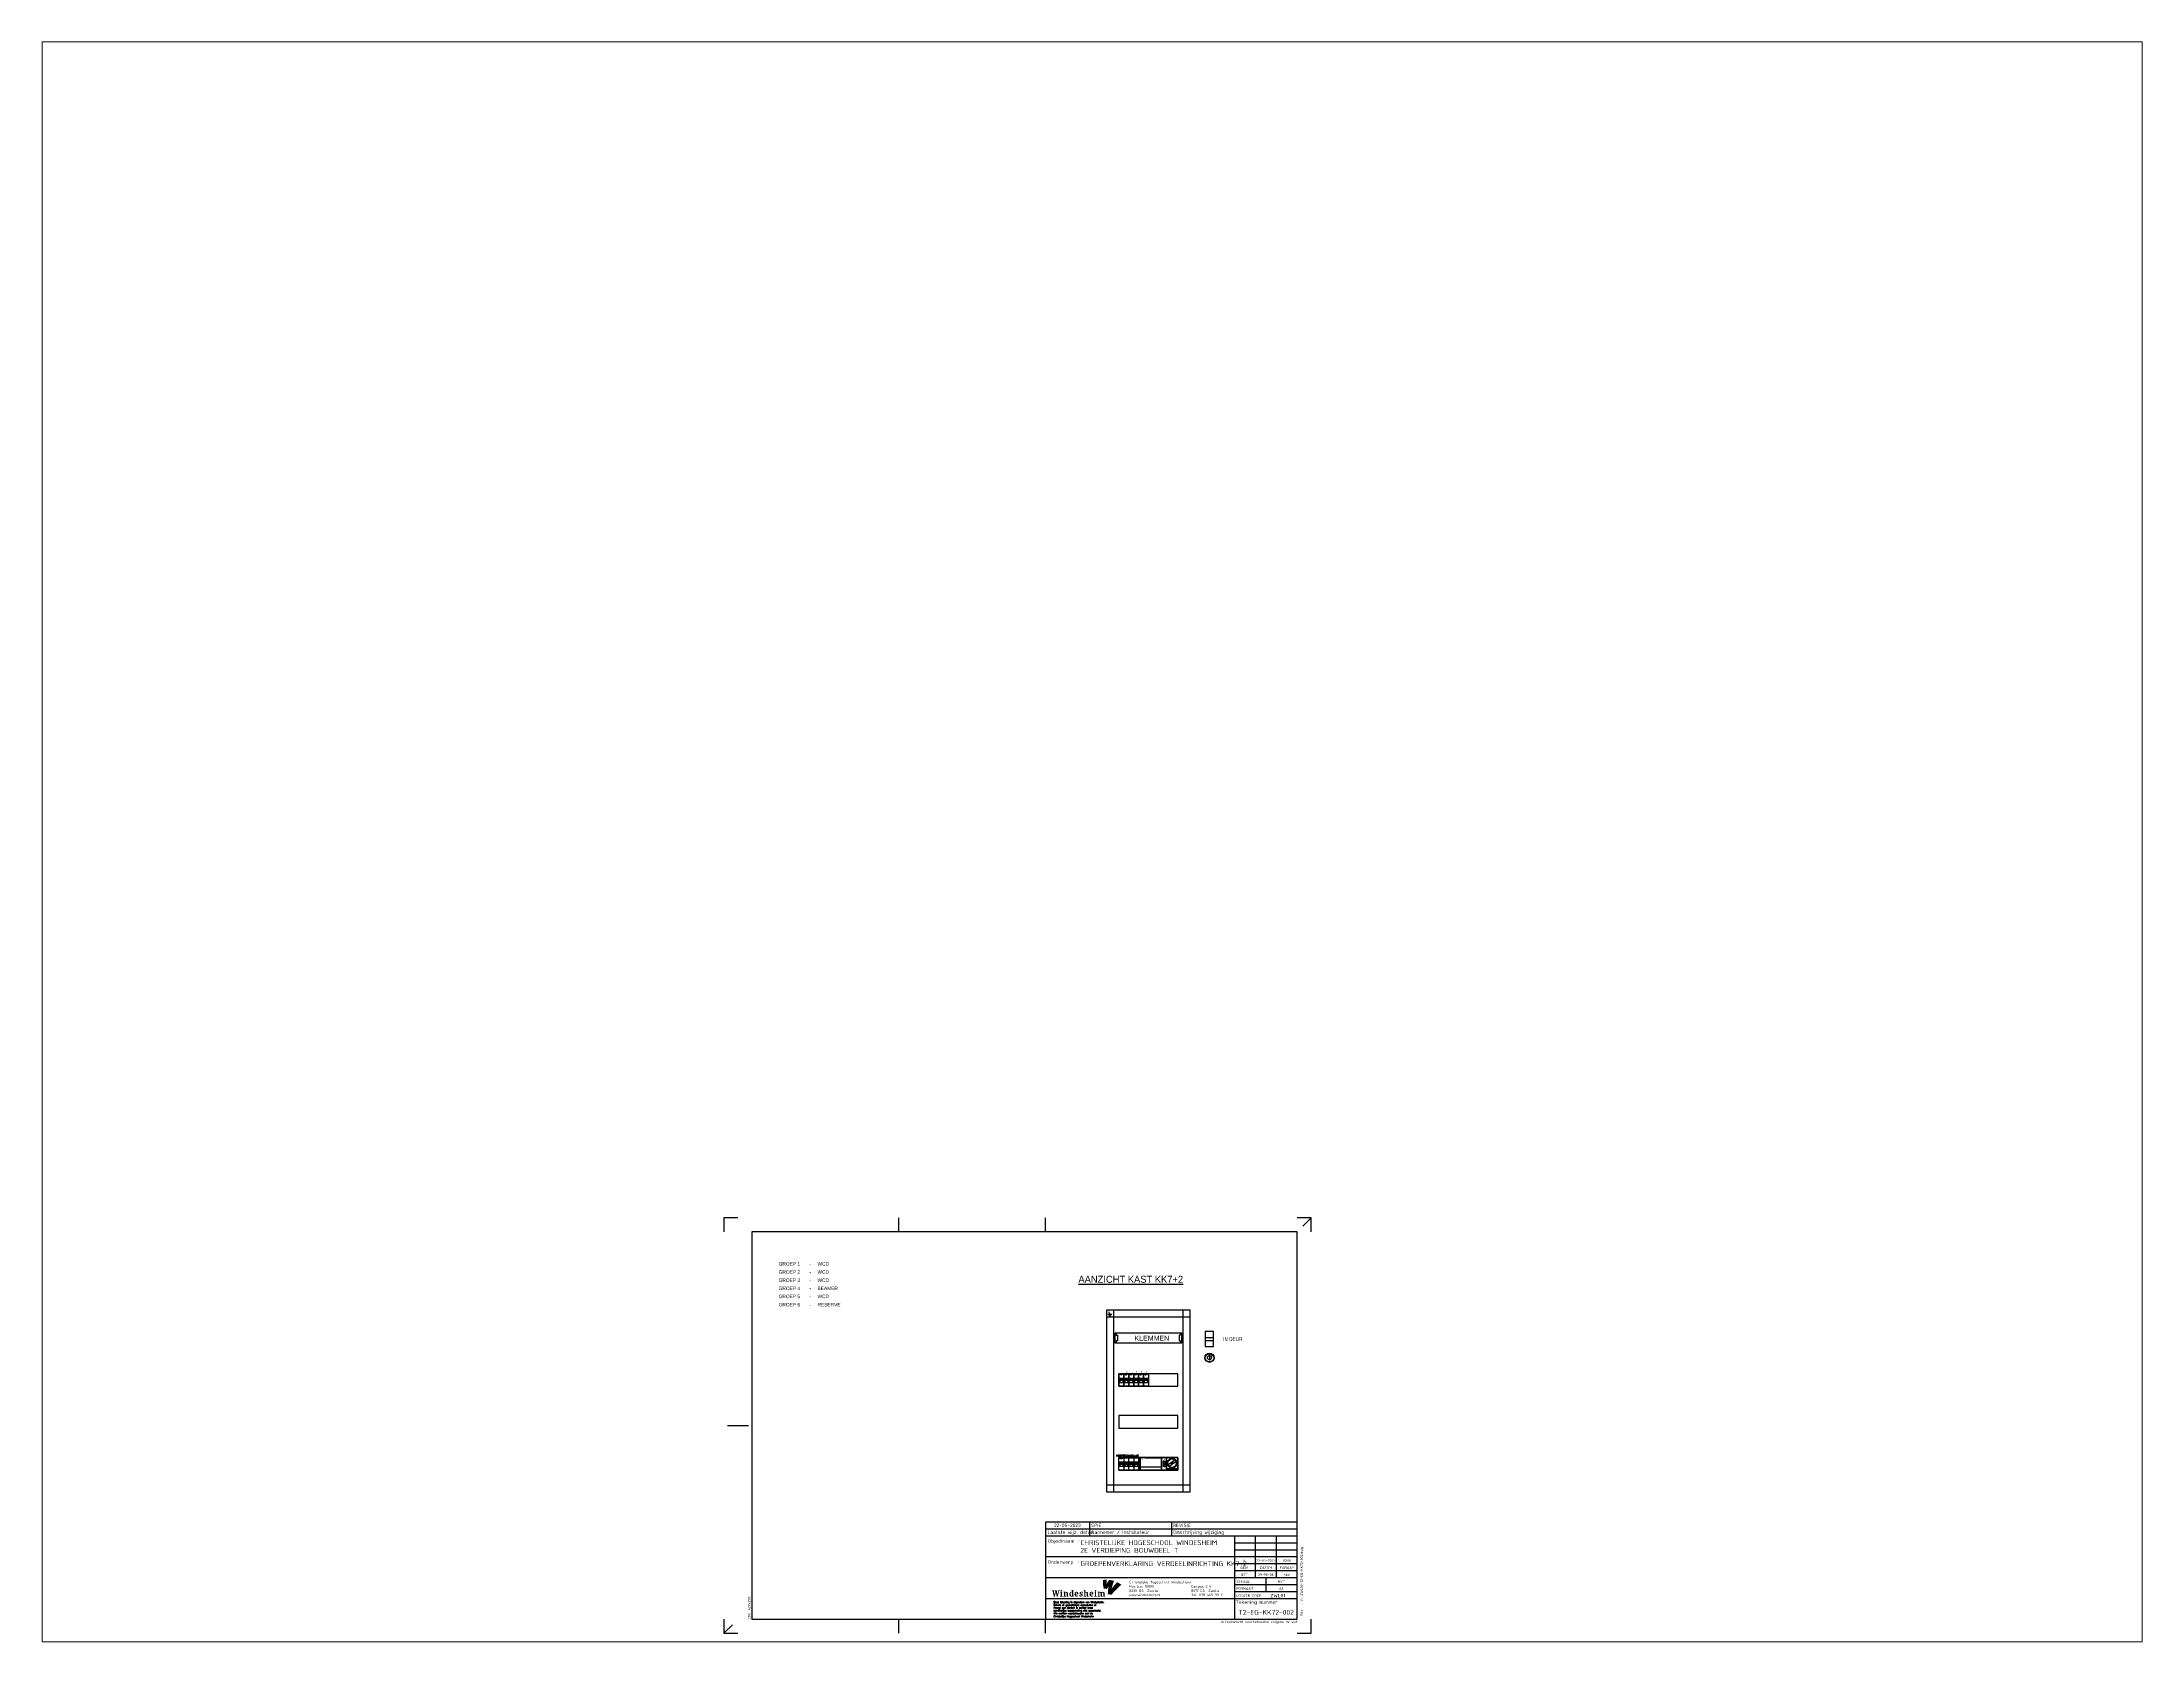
# Paper-space layout 'Layout1' of a CAD drawing. Header units: millimetres. Extents: x 27 to 240, y 20 to 183.
# The model-space entities are those that its viewports show. They can reach past a viewport. Long polylines and large blocks are cut down to what shows.
import ezdxf
from ezdxf.enums import TextEntityAlignment as Align

# ---------------------------------------------------------------- set-up
doc = ezdxf.new("R2010")
doc.units = ezdxf.units.MM
doc.layers.get('0').update_dxf_attribs({"linetype": 'CONTINUOUS'})
for name, color, linetype in [('00att018', 1, 'CONTINUOUS'), ('00att025', 2, 'CONTINUOUS'), ('00att035', 3, 'CONTINUOUS'), ('00att050', 4, 'CONTINUOUS'), ('00kad018', 1, 'CONTINUOUS'), ('00kad025', 2, 'CONTINUOUS'), ('00kad070', 5, 'CONTINUOUS'), ('BL$2----_KADER', 7, 'CONTINUOUS'), ('BL$4----_LOGO', 7, 'CONTINUOUS'), ('BL$4----_STEMPEL', 7, 'CONTINUOUS'), ('EL6-----', 7, 'CONTINUOUS'), ('KAST AANZICHT', 1, 'CONTINUOUS'), ('Kast-aanzicht', 1, 'CONTINUOUS'), ('LAAG_1', 160, 'CONTINUOUS')]:
    doc.layers.add(name, color=color, linetype=linetype)
doc.styles.add('BERT', font='arial.ttf')
doc.styles.add('BURO-035', font='BUROFONT.shx', dxfattribs={"height": 3.5})
doc.styles.add('BURO-050', font='BUROFONT.shx', dxfattribs={"height": 5})
doc.styles.add('EDU', font='ROMANS.SHX', dxfattribs={"height": 2.5})
doc.styles.add('GREEN', font='txt')
doc.styles.add('ISO', font='isocp.shx')
doc.styles.add('NOOTER', font='arial.ttf')
doc.styles.add('ROMANS', font='romans', dxfattribs={"height": 2})
doc.styles.get("Standard").update_dxf_attribs({"font": 'ISOCP'})

# ---------------------------------------------------------------- blocks, each defined once
blk = doc.blocks.new('a3-windesheim-hor')
at = {"layer": '00kad018', "color": 1}
for p, q in [((0, 297), (0, 287)), ((10, 297), (0, 297)), ((125, 287), (125, 297)), ((230, 287), (230, 297)), ((420, 297), (410, 297)), ((420, 297), (414, 291)), ((420, 287), (420, 297)), ((2.5, 148.5), (17.5, 148.5)), ((0, 10), (0, 0)), ((0, 0), (6, 6)), ((0, 0), (10, 0)), ((125, 0), (125, 10)), ((230, 0), (230, 10)), ((410, 0), (420, 0)), ((420, 0), (420, 10))]:
    blk.add_line(p, q, dxfattribs=at)
at = {"layer": '00kad070', "color": 5}
for p, q in [((20, 287), (20, 10)), ((410, 287), (20, 287)), ((410, 10), (410, 287)), ((20, 10), (410, 10))]:
    blk.add_line(p, q, dxfattribs=at)
at = {"layer": '00att018', "color": 1, "style": 'ISO'}
blk.add_text('afm. 420x297', height=1.8, rotation=90, dxfattribs=at).set_placement((19, 10))
blk.add_text('Auteursrecht voorbehouden volgens de wet', height=1.8, dxfattribs=at).set_placement((410.1, 7.2), align=Align.RIGHT)
blk = doc.blocks.new('AI9-BLK4')
at = {"layer": 'LAAG_1'}
h = blk.add_hatch(color=40, dxfattribs=at)
edge = h.paths.add_edge_path()
edge.add_spline(control_points=[(7.1, 7.2), (4.8, 4.7), (2.6, 2.6), (-0.7, -2.1), (0, 0.5), (1.3, 5.9), (2.6, 9), (0.7, 9.7), (-2.2, 10.3), (-4.1, 10.4), (-5.5, 8.8), (-7.5, 5.5), (-8.1, 4.4), (-8, 6.9), (-7.7, 9.3), (-7.6, 10.6), (-9.6, 10.7), (-11, 10.6), (-13.2, 10.3), (-13.3, 6), (-13.1, 2), (-12, -2), (-10.8, -2.1), (-7.6, -2.4), (-7.6, -2.4), (-7.1, -1.7), (-6.1, 0), (-5, 1.4), (-5.4, -0.9), (-5.9, -4.1), (-6.1, -7.2), (-6.1, -8.1), (-6.2, -9.1), (-6.2, -10.1), (-4.7, -10.2), (-1, -10.6), (-0.7, -10.6), (-0.7, -10.6), (-0.7, -10.6), (-0.7, -10.6), (-0.7, -10.6), (-0.7, -10.6), (-0.7, -10.6), (0.7, -8.8), (2.3, -7), (3.6, -5.5), (4.7, -4.4), (5.7, -3.3), (6.7, -2.4), (9.3, 0.1), (11.5, 2.1), (13.2, 3.5), (11, 5.1), (9.5, 6.1), (7.1, 7.2)], knot_values=[0, 0, 0, 0, 1, 1, 1, 2, 2, 2, 3, 3, 3, 4, 4, 4, 5, 5, 5, 6, 6, 6, 7, 7, 7, 8, 8, 8, 9, 9, 9, 10, 10, 10, 11, 11, 11, 12, 12, 12, 13, 13, 13, 14, 14, 14, 15, 15, 15, 16, 16, 16, 17, 17, 17, 18, 18, 18, 18], degree=3, periodic=0)
h = blk.add_hatch(color=154, dxfattribs=at)
edge = h.paths.add_edge_path()
edge.add_spline(control_points=[(-0.7, -10.6), (-0.7, -10.6), (-0.7, -10.6), (-0.7, -10.6), (-0.7, -10.6), (-0.7, -10.6), (-0.7, -10.6)], knot_values=[0, 0, 0, 0, 1, 1, 1, 2, 2, 2, 2], degree=3, periodic=0)
h = blk.add_hatch(color=154, dxfattribs=at)
edge = h.paths.add_edge_path()
edge.add_spline(control_points=[(-0.7, -10.6), (-0.7, -10.6), (-0.7, -10.6), (-0.7, -10.6), (-0.7, -10.6), (-0.7, -10.6), (-0.7, -10.6)], knot_values=[0, 0, 0, 0, 1, 1, 1, 2, 2, 2, 2], degree=3, periodic=0)
blk = doc.blocks.new('AI9-BLK3')
at = {"layer": 'LAAG_1'}
h = blk.add_hatch(color=154, dxfattribs=at)
edge = h.paths.add_edge_path()
edge.add_spline(control_points=[(-27.8, 3.2), (-27.8, 3.2), (-29.8, -4.7), (-29.8, -4.7), (-29.8, -4.7), (-31.2, -4.7), (-31.2, -4.7), (-31.2, -4.7), (-32.5, 1.8), (-32.5, 1.8), (-32.5, 1.8), (-33.9, -4.7), (-33.9, -4.7), (-33.9, -4.7), (-35.4, -4.7), (-35.4, -4.7), (-35.4, -4.7), (-37.2, 3.2), (-37.2, 3.2), (-37.2, 3.2), (-38, 3.2), (-38, 3.2), (-38, 3.2), (-38, 4.2), (-38, 4.2), (-38, 4.2), (-34.8, 4.2), (-34.8, 4.2), (-34.8, 4.2), (-34.8, 3.2), (-34.8, 3.2), (-34.8, 3.2), (-35.4, 3.2), (-35.4, 3.2), (-35.4, 3.2), (-34.4, -2.1), (-34.4, -2.1), (-34.4, -2.1), (-33.2, 3.3), (-33.2, 3.3), (-33.2, 3.3), (-33.7, 3.3), (-33.7, 3.3), (-33.7, 3.3), (-33.7, 4.2), (-33.7, 4.2), (-33.7, 4.2), (-31.3, 4.2), (-31.3, 4.2), (-31.3, 4.2), (-30.2, -2.1), (-30.2, -2.1), (-30.2, -2.1), (-29, 3.2), (-29, 3.2), (-29, 3.2), (-29.8, 3.2), (-29.8, 3.2), (-29.8, 3.2), (-29.8, 4.2), (-29.8, 4.2), (-29.8, 4.2), (-27.2, 4.2), (-27.2, 4.2), (-27.2, 4.2), (-27.2, 3.2), (-27.2, 3.2), (-27.2, 3.2), (-27.8, 3.2), (-27.8, 3.2)], knot_values=[0, 0, 0, 0, 1, 1, 1, 2, 2, 2, 3, 3, 3, 4, 4, 4, 5, 5, 5, 6, 6, 6, 7, 7, 7, 8, 8, 8, 9, 9, 9, 10, 10, 10, 11, 11, 11, 12, 12, 12, 13, 13, 13, 14, 14, 14, 15, 15, 15, 16, 16, 16, 17, 17, 17, 18, 18, 18, 19, 19, 19, 20, 20, 20, 21, 21, 21, 22, 22, 22, 23, 23, 23, 23], degree=3, periodic=0)
h = blk.add_hatch(color=154, dxfattribs=at)
edge = h.paths.add_edge_path()
edge.add_spline(control_points=[(-26.4, -4.7), (-26.4, -4.7), (-26.4, -3.9), (-26.4, -3.9), (-26.4, -3.9), (-25.5, -3.9), (-25.5, -3.9), (-25.5, -3.9), (-25.5, 1.2), (-25.5, 1.2), (-25.5, 1.2), (-26.4, 1.2), (-26.4, 1.2), (-26.4, 1.2), (-26.4, 2), (-26.4, 2), (-26.4, 2), (-23.8, 2), (-23.8, 2), (-23.8, 2), (-23.8, -3.9), (-23.8, -3.9), (-23.8, -3.9), (-22.9, -3.9), (-22.9, -3.9), (-22.9, -3.9), (-22.9, -4.7), (-22.9, -4.7), (-22.9, -4.7), (-26.4, -4.7), (-26.4, -4.7)], knot_values=[0, 0, 0, 0, 1, 1, 1, 2, 2, 2, 3, 3, 3, 4, 4, 4, 5, 5, 5, 6, 6, 6, 7, 7, 7, 8, 8, 8, 9, 9, 9, 10, 10, 10, 10], degree=3, periodic=0)
edge = h.paths.add_edge_path()
edge.add_spline(control_points=[(-24.7, 2.7), (-25.2, 2.7), (-25.7, 3.2), (-25.7, 3.7), (-25.7, 4.3), (-25.2, 4.8), (-24.7, 4.8), (-24.1, 4.8), (-23.6, 4.3), (-23.6, 3.7), (-23.6, 3.2), (-24.1, 2.7), (-24.7, 2.7)], knot_values=[0, 0, 0, 0, 1, 1, 1, 2, 2, 2, 3, 3, 3, 4, 4, 4, 4], degree=3, periodic=0)
h = blk.add_hatch(color=154, dxfattribs=at)
edge = h.paths.add_edge_path()
edge.add_spline(control_points=[(-17, -4.7), (-17, -4.7), (-17, -0.9), (-17, -0.9), (-17, -0.3), (-17.2, 0.2), (-17.5, 0.5), (-17.9, 0.9), (-18.3, 1.1), (-18.9, 1.1), (-19, 1.1), (-19, 1.1), (-19.1, 1.1), (-19.1, 1.1), (-19.1, -3.9), (-19.1, -3.9), (-19.1, -3.9), (-18.2, -3.9), (-18.2, -3.9), (-18.2, -3.9), (-18.2, -4.7), (-18.2, -4.7), (-18.2, -4.7), (-21.7, -4.7), (-21.7, -4.7), (-21.7, -4.7), (-21.7, -3.9), (-21.7, -3.9), (-21.7, -3.9), (-20.8, -3.9), (-20.8, -3.9), (-20.8, -3.9), (-20.8, 1.2), (-20.8, 1.2), (-20.8, 1.2), (-21.7, 1.2), (-21.7, 1.2), (-21.7, 1.2), (-21.7, 2), (-21.7, 2), (-21.7, 2), (-19.4, 2), (-19.4, 2), (-19.1, 2), (-18.9, 2), (-18.6, 2), (-17, 2), (-16.3, 1.9), (-15.9, 1.4), (-15.5, 1), (-15.3, 0.6), (-15.3, -0.2), (-15.3, -0.2), (-15.3, -3.9), (-15.3, -3.9), (-15.3, -3.9), (-14.5, -3.9), (-14.5, -3.9), (-14.5, -3.9), (-14.5, -4.7), (-14.5, -4.7), (-14.5, -4.7), (-17, -4.7), (-17, -4.7)], knot_values=[0, 0, 0, 0, 1, 1, 1, 2, 2, 2, 3, 3, 3, 4, 4, 4, 5, 5, 5, 6, 6, 6, 7, 7, 7, 8, 8, 8, 9, 9, 9, 10, 10, 10, 11, 11, 11, 12, 12, 12, 13, 13, 13, 14, 14, 14, 15, 15, 15, 16, 16, 16, 17, 17, 17, 18, 18, 18, 19, 19, 19, 20, 20, 20, 21, 21, 21, 21], degree=3, periodic=0)
h = blk.add_hatch(color=154, dxfattribs=at)
edge = h.paths.add_edge_path(flags=16)
edge.add_spline(control_points=[(-6.8, -4.7), (-6.8, -4.7), (-6.8, -3.9), (-6.8, -3.9), (-6.8, -3.9), (-7.6, -3.9), (-7.6, -3.9), (-7.6, -3.9), (-7.6, 4.5), (-7.6, 4.5), (-7.6, 4.5), (-10.2, 4.5), (-10.2, 4.5), (-10.2, 4.5), (-10.2, 3.6), (-10.2, 3.6), (-10.2, 3.6), (-9.3, 3.6), (-9.3, 3.6), (-9.3, 3.6), (-9.3, 2), (-9.3, 2), (-9.6, 2), (-9.8, 2), (-10.2, 2), (-11.9, 2), (-13.2, 0.7), (-13.2, -1.5), (-13.2, -3.8), (-12.3, -4.8), (-10.3, -4.8), (-9.9, -4.8), (-9.3, -4.7), (-9.1, -4.7), (-9.1, -4.7), (-6.8, -4.7), (-6.8, -4.7)], knot_values=[0, 0, 0, 0, 1, 1, 1, 2, 2, 2, 3, 3, 3, 4, 4, 4, 5, 5, 5, 6, 6, 6, 7, 7, 7, 8, 8, 8, 9, 9, 9, 10, 10, 10, 11, 11, 11, 12, 12, 12, 12], degree=3, periodic=0)
edge = h.paths.add_edge_path()
edge.add_spline(control_points=[(-9.3, -3.7), (-9.5, -3.8), (-9.6, -3.8), (-9.8, -3.8), (-10.8, -3.8), (-11.5, -3.1), (-11.5, -1.2), (-11.5, 0.4), (-10.9, 1.1), (-10, 1.1), (-9.7, 1.1), (-9.5, 1), (-9.3, 1), (-9.3, 1), (-9.3, -3.7), (-9.3, -3.7)], knot_values=[0, 0, 0, 0, 1, 1, 1, 2, 2, 2, 3, 3, 3, 4, 4, 4, 5, 5, 5, 5], degree=3, periodic=0)
h = blk.add_hatch(color=154, dxfattribs=at)
edge = h.paths.add_edge_path(flags=16)
edge.add_spline(control_points=[(-0.4, -1.4), (-0.4, 1), (-1.2, 2.1), (-3, 2.1), (-4.8, 2.1), (-5.9, 0.7), (-5.9, -1.4), (-5.9, -3.6), (-4.8, -4.8), (-2.7, -4.8), (-1.9, -4.8), (-1.2, -4.6), (-0.7, -4.4), (-0.7, -4.4), (-0.7, -3.5), (-0.7, -3.5), (-1.2, -3.6), (-1.6, -3.6), (-2, -3.6), (-3.4, -3.6), (-4.2, -2.5), (-4.2, -1.4), (-4.2, -1.4), (-0.4, -1.4), (-0.4, -1.4)], knot_values=[0, 0, 0, 0, 1, 1, 1, 2, 2, 2, 3, 3, 3, 4, 4, 4, 5, 5, 5, 6, 6, 6, 7, 7, 7, 8, 8, 8, 8], degree=3, periodic=0)
edge = h.paths.add_edge_path()
edge.add_spline(control_points=[(-2.2, -0.5), (-2.2, -0.5), (-4.2, -0.5), (-4.2, -0.5), (-4.2, 0.5), (-3.8, 1.1), (-3.2, 1.1), (-2.6, 1.1), (-2.2, 0.6), (-2.2, -0.5)], knot_values=[0, 0, 0, 0, 1, 1, 1, 2, 2, 2, 3, 3, 3, 3], degree=3, periodic=0)
h = blk.add_hatch(color=154, dxfattribs=at)
edge = h.paths.add_edge_path()
edge.add_spline(control_points=[(3.2, -4.8), (2.4, -4.8), (1.5, -4.6), (1.3, -4.5), (1.3, -4.5), (1.3, -2.7), (1.3, -2.7), (1.3, -2.7), (2.3, -2.7), (2.3, -2.7), (2.3, -2.7), (2.3, -3.6), (2.3, -3.6), (2.6, -3.7), (2.9, -3.8), (3.3, -3.8), (4.1, -3.8), (4.5, -3.5), (4.5, -3), (4.5, -2.5), (4.1, -2.3), (3.5, -2.1), (3.5, -2.1), (2.7, -1.8), (2.7, -1.8), (1.8, -1.5), (1.3, -1), (1.3, 0.1), (1.3, 1.2), (2.3, 2.1), (3.9, 2.1), (4.6, 2.1), (5.3, 2), (5.7, 1.9), (5.7, 1.9), (5.7, 0), (5.7, 0), (5.7, 0), (4.7, 0), (4.7, 0), (4.7, 0), (4.7, 1), (4.7, 1), (4.4, 1.1), (4.2, 1.1), (3.9, 1.1), (3.2, 1.1), (2.8, 0.8), (2.8, 0.4), (2.8, 0), (3, -0.2), (3.6, -0.4), (3.6, -0.4), (4.4, -0.7), (4.4, -0.7), (5.4, -1), (6, -1.6), (6, -2.6), (6, -4), (4.8, -4.8), (3.2, -4.8)], knot_values=[0, 0, 0, 0, 1, 1, 1, 2, 2, 2, 3, 3, 3, 4, 4, 4, 5, 5, 5, 6, 6, 6, 7, 7, 7, 8, 8, 8, 9, 9, 9, 10, 10, 10, 11, 11, 11, 12, 12, 12, 13, 13, 13, 14, 14, 14, 15, 15, 15, 16, 16, 16, 17, 17, 17, 18, 18, 18, 19, 19, 19, 20, 20, 20, 20], degree=3, periodic=0)
h = blk.add_hatch(color=154, dxfattribs=at)
edge = h.paths.add_edge_path()
edge.add_spline(control_points=[(11.8, -4.7), (11.8, -4.7), (11.8, -1), (11.8, -1), (11.8, -0.3), (11.7, 0.2), (11.3, 0.5), (10.9, 0.9), (10.5, 1.1), (10, 1.1), (9.9, 1.1), (9.8, 1.1), (9.7, 1.1), (9.7, 1.1), (9.7, -3.9), (9.7, -3.9), (9.7, -3.9), (10.6, -3.9), (10.6, -3.9), (10.6, -3.9), (10.6, -4.7), (10.6, -4.7), (10.6, -4.7), (7.1, -4.7), (7.1, -4.7), (7.1, -4.7), (7.1, -3.9), (7.1, -3.9), (7.1, -3.9), (8, -3.9), (8, -3.9), (8, -3.9), (8, 3.6), (8, 3.6), (8, 3.6), (7.2, 3.6), (7.2, 3.6), (7.2, 3.6), (7.2, 4.5), (7.2, 4.5), (7.2, 4.5), (9.7, 4.5), (9.7, 4.5), (9.7, 4.5), (9.7, 2), (9.7, 2), (9.9, 2), (10.2, 2), (10.5, 2), (11.9, 2), (12.5, 1.8), (13, 1.4), (13.4, 1), (13.5, 0.5), (13.5, -0.2), (13.5, -0.2), (13.5, -3.9), (13.5, -3.9), (13.5, -3.9), (14.3, -3.9), (14.3, -3.9), (14.3, -3.9), (14.3, -4.7), (14.3, -4.7), (14.3, -4.7), (11.8, -4.7), (11.8, -4.7)], knot_values=[0, 0, 0, 0, 1, 1, 1, 2, 2, 2, 3, 3, 3, 4, 4, 4, 5, 5, 5, 6, 6, 6, 7, 7, 7, 8, 8, 8, 9, 9, 9, 10, 10, 10, 11, 11, 11, 12, 12, 12, 13, 13, 13, 14, 14, 14, 15, 15, 15, 16, 16, 16, 17, 17, 17, 18, 18, 18, 19, 19, 19, 20, 20, 20, 21, 21, 21, 22, 22, 22, 22], degree=3, periodic=0)
h = blk.add_hatch(color=154, dxfattribs=at)
edge = h.paths.add_edge_path(flags=16)
edge.add_spline(control_points=[(21.1, -1.4), (21.1, 1), (20.4, 2.1), (18.5, 2.1), (16.7, 2.1), (15.6, 0.7), (15.6, -1.4), (15.6, -3.6), (16.8, -4.8), (18.9, -4.8), (19.6, -4.8), (20.3, -4.6), (20.8, -4.4), (20.8, -4.4), (20.8, -3.5), (20.8, -3.5), (20.4, -3.6), (19.9, -3.6), (19.5, -3.6), (18.1, -3.6), (17.3, -2.5), (17.3, -1.4), (17.3, -1.4), (21.1, -1.4), (21.1, -1.4)], knot_values=[0, 0, 0, 0, 1, 1, 1, 2, 2, 2, 3, 3, 3, 4, 4, 4, 5, 5, 5, 6, 6, 6, 7, 7, 7, 8, 8, 8, 8], degree=3, periodic=0)
edge = h.paths.add_edge_path()
edge.add_spline(control_points=[(19.3, -0.5), (19.3, -0.5), (17.3, -0.5), (17.3, -0.5), (17.3, 0.5), (17.8, 1.1), (18.4, 1.1), (18.9, 1.1), (19.3, 0.6), (19.3, -0.5)], knot_values=[0, 0, 0, 0, 1, 1, 1, 2, 2, 2, 3, 3, 3, 3], degree=3, periodic=0)
h = blk.add_hatch(color=154, dxfattribs=at)
edge = h.paths.add_edge_path()
edge.add_spline(control_points=[(22.5, -4.7), (22.5, -4.7), (22.5, -3.9), (22.5, -3.9), (22.5, -3.9), (23.4, -3.9), (23.4, -3.9), (23.4, -3.9), (23.4, 1.2), (23.4, 1.2), (23.4, 1.2), (22.5, 1.2), (22.5, 1.2), (22.5, 1.2), (22.5, 2), (22.5, 2), (22.5, 2), (25.1, 2), (25.1, 2), (25.1, 2), (25.1, -3.9), (25.1, -3.9), (25.1, -3.9), (26, -3.9), (26, -3.9), (26, -3.9), (26, -4.7), (26, -4.7), (26, -4.7), (22.5, -4.7), (22.5, -4.7)], knot_values=[0, 0, 0, 0, 1, 1, 1, 2, 2, 2, 3, 3, 3, 4, 4, 4, 5, 5, 5, 6, 6, 6, 7, 7, 7, 8, 8, 8, 9, 9, 9, 10, 10, 10, 10], degree=3, periodic=0)
edge = h.paths.add_edge_path()
edge.add_spline(control_points=[(24.2, 2.7), (23.6, 2.7), (23.2, 3.2), (23.2, 3.7), (23.2, 4.3), (23.6, 4.8), (24.2, 4.8), (24.8, 4.8), (25.3, 4.3), (25.3, 3.7), (25.3, 3.2), (24.8, 2.7), (24.2, 2.7)], knot_values=[0, 0, 0, 0, 1, 1, 1, 2, 2, 2, 3, 3, 3, 4, 4, 4, 4], degree=3, periodic=0)
h = blk.add_hatch(color=154, dxfattribs=at)
edge = h.paths.add_edge_path()
edge.add_spline(control_points=[(35.5, -4.7), (35.5, -4.7), (35.5, -0.9), (35.5, -0.9), (35.5, -0.3), (35.3, 0.2), (35, 0.5), (34.7, 0.9), (34.2, 1.1), (33.5, 1.1), (33.4, 1.1), (33.3, 1), (33.2, 1), (33.4, 0.8), (33.5, 0.3), (33.5, -0.1), (33.5, -0.1), (33.5, -3.9), (33.5, -3.9), (33.5, -3.9), (34.3, -3.9), (34.3, -3.9), (34.3, -3.9), (34.3, -4.7), (34.3, -4.7), (34.3, -4.7), (31.8, -4.7), (31.8, -4.7), (31.8, -4.7), (31.8, -0.9), (31.8, -0.9), (31.8, -0.2), (31.6, 0.2), (31.3, 0.5), (30.9, 0.9), (30.5, 1.1), (30, 1.1), (30, 1.1), (29.9, 1.1), (29.8, 1.1), (29.8, 1.1), (29.8, -3.9), (29.8, -3.9), (29.8, -3.9), (30.6, -3.9), (30.6, -3.9), (30.6, -3.9), (30.6, -4.7), (30.6, -4.7), (30.6, -4.7), (27.2, -4.7), (27.2, -4.7), (27.2, -4.7), (27.2, -3.9), (27.2, -3.9), (27.2, -3.9), (28.1, -3.9), (28.1, -3.9), (28.1, -3.9), (28.1, 1.2), (28.1, 1.2), (28.1, 1.2), (27.2, 1.2), (27.2, 1.2), (27.2, 1.2), (27.2, 2), (27.2, 2), (27.2, 2), (29.6, 2), (29.6, 2), (29.9, 2), (30.2, 2), (30.4, 2), (31.4, 2), (31.9, 1.9), (32.5, 1.7), (33, 1.9), (33.7, 2), (34.5, 2), (35.6, 2), (36.3, 1.8), (36.7, 1.4), (37.1, 1), (37.2, 0.5), (37.2, -0.1), (37.2, -0.1), (37.2, -3.9), (37.2, -3.9), (37.2, -3.9), (38, -3.9), (38, -3.9), (38, -3.9), (38, -4.7), (38, -4.7), (38, -4.7), (35.5, -4.7), (35.5, -4.7)], knot_values=[0, 0, 0, 0, 1, 1, 1, 2, 2, 2, 3, 3, 3, 4, 4, 4, 5, 5, 5, 6, 6, 6, 7, 7, 7, 8, 8, 8, 9, 9, 9, 10, 10, 10, 11, 11, 11, 12, 12, 12, 13, 13, 13, 14, 14, 14, 15, 15, 15, 16, 16, 16, 17, 17, 17, 18, 18, 18, 19, 19, 19, 20, 20, 20, 21, 21, 21, 22, 22, 22, 23, 23, 23, 24, 24, 24, 25, 25, 25, 26, 26, 26, 27, 27, 27, 28, 28, 28, 29, 29, 29, 30, 30, 30, 31, 31, 31, 32, 32, 32, 32], degree=3, periodic=0)
blk = doc.blocks.new('AI9-BLK2')
at = {"layer": 'LAAG_1', "color": 7}
for name, p in [('AI9-BLK4', (36.4, 1.4)), ('AI9-BLK3', (-11.6, -7.2))]:
    blk.add_blockref(name, p, dxfattribs=at)
blk = doc.blocks.new('CHW_ONDERHOEK')
at = {"layer": '00kad025', "color": 2}
for p, q in [((-190, 79.5), (-190, 69.5)), ((-10, 79.5), (-190, 79.5)), ((-158.5, 79.5), (-158.5, 69.5)), ((-100, 79.5), (-100, 69.5)), ((-10, 74.5), (-190, 74.5)), ((-10, 64.5), (-55, 64.5)), ((-40, 69.5), (-40, 39.5)), ((-25, 69.5), (-25, 39.5)), ((-10, 59.5), (-55, 59.5)), ((-10, 54.5), (-55, 54.5)), ((-10, 49.5), (-55, 49.5)), ((-32.5, 39.5), (-32.5, 34.5)), ((-32.5, 34.5), (-32.5, 29.5))]:
    blk.add_line(p, q, dxfattribs=at)
at = {"layer": '00kad070', "color": 5}
for p, q in [((-10, 69.5), (-190, 69.5)), ((-190, 69.5), (-190, 10)), ((-55, 69.5), (-55, 10)), ((-55, 54.5), (-190, 54.5)), ((-10, 39.5), (-190, 39.5)), ((-10, 44.5), (-55, 44.5)), ((-10, 34.5), (-55, 34.5)), ((-55, 24.5), (-190, 24.5)), ((-10, 29.5), (-55, 29.5)), ((-10, 24.5), (-55, 24.5))]:
    blk.add_line(p, q, dxfattribs=at)
at = {"layer": 'LAAG_1', "color": 7, "xscale": 0.5, "yscale": 0.5, "zscale": 0.5}
blk.add_blockref('AI9-BLK2', (-160.6, 32.2), dxfattribs=at)
at = {"layer": '00att018', "color": 1, "style": 'ISO'}
for s, p in [('GEW', (-48, 46)), ('DATUM', (-32.5, 46)), ('PARAAF', (-17.5, 46)), ('GET', (-48, 41))]:
    blk.add_text(s, height=1.8, dxfattribs=at).set_placement(p, align=Align.CENTER)
for s, p in [('SCHAAL', (-53.5, 36)), ('FORMAAT', (-53.5, 31))]:
    blk.add_text(s, height=1.8, dxfattribs=at).set_placement(p)
at = {"layer": '00att018', "color": 1, "linetype": 'Continuous', "style": 'EDU'}
for s, p in [('Deze tekening is eigendom van Windesheim.', (-184.2, 21.6)), ('Gehele of gedeeltelijke reproduktie of', (-184.2, 19.6)), ('inzage aan derden is zonder onze', (-184.2, 17.6)), ('schriftelijke toestemming niet geoorloofd.', (-184.2, 15.6)), ('Alle rechten voorbehouden aan de', (-184.2, 13.6)), ('Christelijke Hogeschool Windesheim', (-184.2, 11.4))]:
    blk.add_text(s, height=1.2, dxfattribs=at).set_placement(p)
at = {"layer": '00att018', "color": 1, "style": 'ISO', "width": 0.9}
blk.add_text('....\\\\', height=1.8, rotation=90, dxfattribs=at).set_placement((-6, 20.5))
at = {"layer": '00att018', "color": 1, "style": 'ISO'}
blk.add_text('File:', height=1.8, rotation=90, dxfattribs=at).set_placement((-6, 12.5))
for tag, p in [('WZ_CODED', (-48, 66.1)), ('WZ_CODEC', (-48, 61.1)), ('WZ_DATUMD', (-32.5, 66.1)), ('WZ_DATUMC', (-32.5, 61.1)), ('WZ_WZGOEDD', (-17.5, 66.1)), ('WZ_WZGOEDC', (-17.5, 61.1)), ('WZ_CODEA', (-48, 51.1)), ('WZ_CODEB', (-48, 56.1)), ('WZ_DATUMB', (-32.5, 56.1)), ('WZ_DATUMA', (-32.5, 51.1)), ('WZ_WZGOEDB', (-17.5, 56.1)), ('WZ_WZGOEDA', (-17.5, 51.1)), ('TKDATCREAT', (-32.5, 41)), ('TKFORMAAT', (-21.5, 31)), ('TKSCHAAL', (-21.5, 36)), ('TKINIT', (-17.5, 41))]:
    blk.add_attdef(tag, text='', height=1.8, dxfattribs=at).set_placement(p, align=Align.CENTER)
blk.add_attdef('DWGNAME', (-6, 26.9), '', height=1.8, rotation=90, dxfattribs=at)
at = {"layer": '00att025', "color": 2, "style": 'ISO'}
for s, p in [('Objectnaam', (-188.5, 64.7)), ('Onderwerp', (-188.5, 49.7)), ('Tekening nummer', (-54, 21))]:
    blk.add_text(s, height=2.5, dxfattribs=at).set_placement(p)
at = {"layer": '00att025', "style": 'ISO'}
for p in [(-167, 64.7), (-167, 49.8)]:
    blk.add_text(':', height=2.5, dxfattribs=at).set_placement(p)
at = {"layer": '00att025', "color": 1, "style": 'ISO'}
blk.add_text('LOCATIE CODE :', height=1.8, dxfattribs=at).set_placement((-53.5, 26))
at = {"layer": '00att025', "color": 2, "style": 'ISO'}
for tag, p in [('WZ_DATUM', (-184, 75.9)), ('WZ_AANNEMER_INSTALATEUR', (-157.5, 75.9)), ('WZ_OMSCHR', (-99, 75.9))]:
    blk.add_attdef(tag, p, '', height=2.5, dxfattribs=at)
at = {"layer": '00att025', "color": 3, "style": 'ISO'}
blk.add_attdef('TKVRIJ2', text='', height=2.5, dxfattribs=at).set_placement((-24, 25.6), align=Align.CENTER)
at = {"layer": '00att035', "color": 3, "style": 'ISO'}
for s, p in [('Laatste wijz. datum', (-188.5, 71)), ('Aannemer / Installateur', (-157.5, 71)), ('Omschrijving wijziging', (-99, 71))]:
    blk.add_text(s, height=2.5, dxfattribs=at).set_placement(p)
for tag, p in [('TK1OMSCHR', (-165.1, 57.5)), ('PROMSCHR', (-165.1, 63)), ('TK2OMSCHR', (-165.1, 48)), ('TKVRIJ1', (-165.1, 42.5))]:
    blk.add_attdef(tag, p, '', height=3.5, dxfattribs=at)
at = {"layer": '00att050', "color": 4, "style": 'ISO'}
blk.add_attdef('TKFASE', text='', height=5, dxfattribs=at).set_placement((-14.5, 82), align=Align.RIGHT)
blk.add_attdef('TKTEKNR', text='', height=3.5, dxfattribs=at).set_placement((-32.2, 13.2), align=Align.CENTER)
at = {"layer": 'BL$4----_LOGO', "color": 1, "style": 'ISO'}
for s, p in [('Christelijke Hogeschool Windesheim', (-130.2, 35.7)), ('Postbus 10090', (-130.2, 32.6)), ('8000 GB  Zwolle', (-130.2, 29.5)), ('Campus 2-6', (-85.9, 32.6)), ('8017 CA  Zwolle', (-85.9, 29.5)), ('www.windesheim.nl', (-130.2, 26.5)), ('Tel. 038 469 99 11', (-85.9, 26.5))]:
    blk.add_text(s, height=1.8, dxfattribs=at).set_placement(p)
blk = doc.blocks.new('HAG08')
at = {"color": 0}
for p, q in [((-16.5, -3.5), (-16.5, -0.8)), ((-16.5, -0.8), (-16.5, -0.8)), ((-16.5, -2.6), (-15.6, -1.7)), ((-15.6, -1.7), (-15.2, -1.7)), ((-15.2, -1.7), (-14.7, -2.2)), ((-14.7, -2.2), (-14.7, -3.5)), ((-14.7, -3.5), (-14.7, -3.5)), ((-13.8, -2.2), (-13.4, -1.7)), ((-13.8, -3.1), (-13.8, -2.2)), ((-13.4, -3.5), (-13.8, -3.1)), ((-13.4, -1.7), (-13, -1.7)), ((-13, -3.5), (-13.4, -3.5)), ((-13, -1.7), (-12.5, -2.2)), ((-12.5, -3.1), (-13, -3.5)), ((-12.5, -2.2), (-12.5, -3.1)), ((-12.5, -3.1), (-12.1, -3.5)), ((-12.1, -3.5), (-12.1, -3.5)), ((-10.2, -18.8), (-12, -18.8)), ((-12, -18.8), (-12, -21.5)), ((-12, -21.5), (-10.2, -21.5)), ((-12, -21.5), (-12, -21.5)), ((-10.7, -1.7), (-11.2, -2.2)), ((-11.2, -2.2), (-11.2, -3.1)), ((-11.2, -3.1), (-10.7, -3.5)), ((-11.2, -3.9), (-10.7, -4.4)), ((-9.9, -1.7), (-10.7, -1.7)), ((-10.7, -3.5), (-9.4, -3.5)), ((-10.7, -4.4), (-9.9, -4.4)), ((-10.2, -21.5), (-10.2, -18.8)), ((-9.4, -2.2), (-9.9, -1.7)), ((-9.9, -4.4), (-9.4, -3.9)), ((-9.4, -3.9), (-9.4, -2.2)), ((-9.4, -3.5), (-9.4, -3.5)), ((-9.3, -21.5), (-9.3, -18.8)), ((-9.3, -18.8), (-7.6, -18.8)), ((-9.3, -20.2), (-8.5, -20.2)), ((-8.1, -1.7), (-8.5, -2.2)), ((-8.5, -2.2), (-8.5, -3.1)), ((-8.5, -2.6), (-7.2, -2.6)), ((-8.5, -3.1), (-8.1, -3.5)), ((-8.5, -20.2), (-8.5, -20.2)), ((-7.2, -1.7), (-8.1, -1.7)), ((-8.1, -3.5), (-7.2, -3.5)), ((-7.6, -18.8), (-7.6, -18.8)), ((-6.8, -2.2), (-7.2, -1.7)), ((-7.2, -2.6), (-6.8, -2.2)), ((-7.2, -3.5), (-7.2, -3.5)), ((-6.7, -21.5), (-6.7, -18.8)), ((-6.7, -18.8), (-4.9, -18.8)), ((-6.7, -20.2), (-5.8, -20.2)), ((-5.9, -1.7), (-5.9, -3.5)), ((-5.9, -2.6), (-5, -1.7)), ((-5.9, -3.5), (-5.9, -3.5)), ((-5.8, -20.2), (-5.8, -20.2)), ((-5, -1.7), (-4.6, -1.7)), ((-4.9, -18.8), (-4.9, -18.8)), ((-4.6, -1.7), (-4.1, -2.2)), ((-4.1, -2.2), (-4.1, -2.2))]:
    blk.add_line(p, q, dxfattribs=at)
for points in [[(-17.5, -45), (-17.5, 0), (0, 0), (0, -45)], [(-16.5, -29.5), (-16.5, -15.5), (-14.5, -15.5), (-14.5, -29.5)], [(-14.5, -17.5), (-14.5, -15.5), (-3, -15.5), (-3, -17.5)], [(-14.5, -32.5), (-14.5, -23.5), (-3, -23.5), (-3, -32.5)], [(-3, -29.5), (-3, -15.5), (-1, -15.5), (-1, -29.5)]]:
    blk.add_lwpolyline(points, close=True, dxfattribs=at)
blk = doc.blocks.new('HAG09')
at = {"color": 0}
for p, q in [((-52.5, 0), (-52.5, -2.4)), ((-35, -2.4), (-35, 0)), ((-17.5, 0), (-17.5, -2.4)), ((-69, -3.5), (-69, -0.8)), ((-69, -0.8), (-69, -0.8)), ((-69, -2.6), (-68.1, -1.7)), ((-68.1, -1.7), (-67.6, -1.7)), ((-67.6, -1.7), (-67.2, -2.2)), ((-67.2, -2.2), (-67.2, -3.5)), ((-67.2, -3.5), (-67.2, -3.5)), ((-66.3, -2.2), (-65.9, -1.7)), ((-66.3, -3.1), (-66.3, -2.2)), ((-65.9, -3.5), (-66.3, -3.1)), ((-65.9, -1.7), (-65.4, -1.7)), ((-65.4, -3.5), (-65.9, -3.5)), ((-65.4, -1.7), (-65, -2.2)), ((-65, -3.1), (-65.4, -3.5)), ((-65, -2.2), (-65, -3.1)), ((-65, -3.1), (-64.6, -3.5)), ((-64.6, -3.5), (-64.6, -3.5)), ((-62.7, -18.8), (-64.5, -18.8)), ((-64.5, -18.8), (-64.5, -21.5)), ((-64.5, -21.5), (-62.7, -21.5)), ((-64.5, -21.5), (-64.5, -21.5)), ((-63.2, -1.7), (-63.7, -2.2)), ((-63.7, -2.2), (-63.7, -3.1)), ((-63.7, -3.1), (-63.2, -3.5)), ((-63.7, -3.9), (-63.2, -4.4)), ((-62.3, -1.7), (-63.2, -1.7)), ((-63.2, -3.5), (-61.9, -3.5)), ((-63.2, -4.4), (-62.3, -4.4)), ((-62.7, -21.5), (-62.7, -18.8)), ((-61.9, -2.2), (-62.3, -1.7)), ((-62.3, -4.4), (-61.9, -3.9)), ((-61.9, -3.9), (-61.9, -2.2)), ((-61.9, -3.5), (-61.9, -3.5)), ((-61.8, -21.5), (-61.8, -18.8)), ((-61.8, -18.8), (-60.1, -18.8)), ((-61.8, -20.2), (-60.9, -20.2)), ((-60.6, -1.7), (-61, -2.2)), ((-61, -2.2), (-61, -3.1)), ((-61, -2.6), (-59.7, -2.6)), ((-61, -3.1), (-60.6, -3.5)), ((-60.9, -20.2), (-60.9, -20.2)), ((-59.7, -1.7), (-60.6, -1.7)), ((-60.6, -3.5), (-59.7, -3.5)), ((-60.1, -18.8), (-60.1, -18.8)), ((-59.2, -2.2), (-59.7, -1.7)), ((-59.7, -2.6), (-59.2, -2.2)), ((-59.7, -3.5), (-59.7, -3.5)), ((-59.2, -21.5), (-59.2, -18.8)), ((-59.2, -18.8), (-57.4, -18.8)), ((-59.2, -20.2), (-58.3, -20.2)), ((-58.4, -1.7), (-58.4, -3.5)), ((-58.4, -2.6), (-57.5, -1.7)), ((-58.4, -3.5), (-58.4, -3.5)), ((-58.3, -20.2), (-58.3, -20.2)), ((-57.5, -1.7), (-57, -1.7)), ((-57.4, -18.8), (-57.4, -18.8)), ((-57, -1.7), (-56.6, -2.2)), ((-56.6, -2.2), (-56.6, -2.2)), ((-55.5, -32.5), (-49.5, -32.5)), ((-53.5, -29.5), (-51.5, -29.5)), ((-52.5, -3.6), (-52.5, -45)), ((-45.2, -18.8), (-47, -18.8)), ((-47, -18.8), (-47, -21.5)), ((-47, -21.5), (-45.2, -21.5)), ((-47, -21.5), (-47, -21.5)), ((-45.2, -21.5), (-45.2, -18.8)), ((-44.3, -21.5), (-44.3, -18.8)), ((-44.3, -18.8), (-42.6, -18.8)), ((-44.3, -20.2), (-43.5, -20.2)), ((-43.5, -20.2), (-43.5, -20.2)), ((-42.6, -18.8), (-42.6, -18.8)), ((-41.7, -21.5), (-41.7, -18.8)), ((-41.7, -18.8), (-39.9, -18.8)), ((-41.7, -20.2), (-40.8, -20.2)), ((-40.8, -20.2), (-40.8, -20.2)), ((-39.9, -18.8), (-39.9, -18.8)), ((-38, -32.5), (-32, -32.5)), ((-36, -29.5), (-34, -29.5)), ((-35, -45), (-35, -3.6)), ((-27.7, -18.8), (-29.5, -18.8)), ((-29.5, -18.8), (-29.5, -21.5)), ((-29.5, -21.5), (-27.7, -21.5)), ((-29.5, -21.5), (-29.5, -21.5)), ((-27.7, -21.5), (-27.7, -18.8)), ((-26.9, -21.5), (-26.9, -18.8)), ((-26.9, -18.8), (-25.1, -18.8)), ((-26.9, -20.2), (-26, -20.2)), ((-26, -20.2), (-26, -20.2)), ((-25.1, -18.8), (-25.1, -18.8)), ((-24.2, -21.5), (-24.2, -18.8)), ((-24.2, -18.8), (-22.4, -18.8)), ((-24.2, -20.2), (-23.3, -20.2)), ((-23.3, -20.2), (-23.3, -20.2)), ((-22.4, -18.8), (-22.4, -18.8)), ((-20.5, -32.5), (-14.5, -32.5)), ((-18.5, -29.5), (-16.5, -29.5)), ((-17.5, -3.6), (-17.5, -45)), ((-10.3, -18.8), (-12, -18.8)), ((-12, -18.8), (-12, -21.5)), ((-12, -21.5), (-10.3, -21.5)), ((-12, -21.5), (-12, -21.5)), ((-10.3, -21.5), (-10.3, -18.8)), ((-9.4, -21.5), (-9.4, -18.8)), ((-9.4, -18.8), (-7.6, -18.8)), ((-9.4, -20.2), (-8.5, -20.2)), ((-8.5, -20.2), (-8.5, -20.2)), ((-7.6, -18.8), (-7.6, -18.8)), ((-6.7, -21.5), (-6.7, -18.8)), ((-6.7, -18.8), (-4.9, -18.8)), ((-6.7, -20.2), (-5.8, -20.2)), ((-5.8, -20.2), (-5.8, -20.2)), ((-4.9, -18.8), (-5, -18.8))]:
    blk.add_line(p, q, dxfattribs=at)
for points in [[(-70, -45), (-70, 0), (0, 0), (0, -45)], [(-69, -29.5), (-69, -15.5), (-67, -15.5), (-67, -29.5)], [(-67, -17.5), (-67, -15.5), (-55.5, -15.5), (-55.5, -17.5)], [(-67, -32.5), (-67, -23.5), (-55.5, -23.5), (-55.5, -32.5)], [(-55.5, -29.5), (-55.5, -15.5), (-53.5, -15.5), (-53.5, -29.5)], [(-51.5, -29.5), (-51.5, -15.5), (-49.5, -15.5), (-49.5, -29.5)], [(-49.5, -17.5), (-49.5, -15.5), (-38, -15.5), (-38, -17.5)], [(-49.5, -32.5), (-49.5, -23.5), (-38, -23.5), (-38, -32.5)], [(-38, -29.5), (-38, -15.5), (-36, -15.5), (-36, -29.5)], [(-34, -29.5), (-34, -15.5), (-32, -15.5), (-32, -29.5)], [(-32, -17.5), (-32, -15.5), (-20.5, -15.5), (-20.5, -17.5)], [(-32, -32.5), (-32, -23.5), (-20.5, -23.5), (-20.5, -32.5)], [(-20.5, -29.5), (-20.5, -15.5), (-18.5, -15.5), (-18.5, -29.5)], [(-16.5, -29.5), (-16.5, -15.5), (-14.5, -15.5), (-14.5, -29.5)], [(-14.5, -17.5), (-14.5, -15.5), (-3, -15.5), (-3, -17.5)], [(-14.5, -32.5), (-14.5, -23.5), (-3, -23.5), (-3, -32.5)], [(-3, -29.5), (-3, -15.5), (-1, -15.5), (-1, -29.5)]]:
    blk.add_lwpolyline(points, close=True, dxfattribs=at)
at = {"color": 0, "const_width": 1.2}
blk.add_lwpolyline([(-52.5, -3), (-0.7, -3)], dxfattribs=at)

msp = doc.modelspace()

# ---------------------------------------------------------------- linework, layer by layer
at = {"layer": 'KAST AANZICHT', "color": 1, "linetype": 'Continuous'}
for p, q in [((333.5, 231.1), (273.5, 231.1)), ((273.5, 231.1), (273.5, 101.1)), ((333.5, 226.1), (273.5, 226.1)), ((274.5, 228.1), (277.5, 228.1)), ((275, 230.1), (276, 228.1)), ((275, 227.6), (277, 227.6)), ((275.5, 227.1), (276.5, 227.1)), ((278.5, 231.1), (278.5, 101.1)), ((328.5, 101.1), (328.5, 231.1)), ((333.5, 101.1), (333.5, 231.1)), ((280.5, 214.1), (280.5, 213.1)), ((280.5, 213.1), (281.5, 213.1)), ((281.5, 213.1), (281.5, 209.1)), ((326.5, 213.1), (325.5, 213.1)), ((325.5, 213.1), (325.5, 209.1)), ((326.5, 214.1), (326.5, 213.1)), ((344.2, 211.4), (350.1, 211.4)), ((281.5, 209.1), (280.5, 209.1)), ((280.5, 209.1), (280.5, 208.1)), ((325.5, 209.1), (326.5, 209.1)), ((326.5, 209.1), (326.5, 208.1)), ((344.2, 209.4), (350.1, 209.4)), ((324.5, 176.6), (324.5, 185.6)), ((324.5, 125.6), (282.5, 125.6)), ((297.6, 125.6), (297.6, 116.6)), ((297.6, 116.6), (297.6, 125.6)), ((324.5, 125.6), (324.5, 116.6)), ((324.5, 116.6), (324.5, 125.6)), ((273.5, 106.1), (333.5, 106.1)), ((282.5, 116.6), (324.5, 116.6)), ((273.5, 101.1), (333.5, 101.1))]:
    msp.add_line(p, q, dxfattribs=at)
at = {"layer": 'KAST AANZICHT'}
for p, q in [((347.2, 199.3), (347.2, 195.1)), ((347.2, 199.3), (347.3, 199.3)), ((347.3, 199.3), (347.3, 195.1)), ((349, 198.8), (349, 198)), ((347.2, 195.1), (347.3, 195.1)), ((347.3, 195.1), (347.3, 195.1)), ((313, 116.6), (313, 125.6)), ((313, 125.6), (316.5, 125.6)), ((314.7, 123), (314, 123)), ((314, 123), (314, 119.2)), ((314.7, 122.9), (314.2, 122.9)), ((314.2, 122.9), (314.2, 119.3)), ((314.3, 121.2), (315.1, 121.2)), ((314.3, 121), (314.3, 121.2)), ((315.1, 121), (314.3, 121)), ((314.7, 123), (315.5, 123)), ((314.7, 122.9), (315.2, 122.9)), ((315.1, 121.2), (315.1, 121)), ((315.2, 122.9), (315.2, 119.3)), ((315.5, 123), (315.5, 119.2)), ((316.5, 125.6), (316.5, 116.6)), ((324.5, 125.6), (324.5, 116.6)), ((297.7, 118.9), (312.8, 118.9)), ((316.5, 116.6), (313, 116.6)), ((314.7, 119.2), (314, 119.2)), ((314.7, 119.3), (314.2, 119.3)), ((314.7, 119.3), (315.2, 119.3)), ((314.7, 119.2), (315.5, 119.2))]:
    msp.add_line(p, q, dxfattribs=at)
at = {"layer": 'KAST AANZICHT', "ltscale": 0.6}
for p, q in [((316.5, 125.6), (324.5, 125.6)), ((316.5, 117.6), (316.5, 125.6)), ((322.5, 123.8), (317.7, 120.4)), ((318.4, 119.4), (323.2, 122.8)), ((324.5, 117.6), (316.5, 117.6)), ((324.5, 116.6), (316.5, 116.6))]:
    msp.add_line(p, q, dxfattribs=at)
at = {"layer": 'KAST AANZICHT', "color": 1, "linetype": 'Continuous'}
for points in [[(279.5, 207.6), (327.5, 207.6), (327.5, 214.6), (279.5, 214.6)], [(344.2, 205), (350.1, 205), (350.1, 215.8), (344.2, 215.8)], [(282.5, 176.6), (324.5, 176.6), (324.5, 185.6), (282.5, 185.6)], [(282.5, 146.6), (324.5, 146.6), (324.5, 155.6), (282.5, 155.6)]]:
    msp.add_lwpolyline(points, close=True, dxfattribs=at)
at = {"layer": 'KAST AANZICHT', "color": 1, "linetype": 'Continuous', "const_width": 0.002}
for points in [[(344.2, 211.4), (350.1, 209.4)], [(350.1, 211.4), (344.2, 209.4)], [(347.2, 214.8), (347.2, 212.3)]]:
    msp.add_lwpolyline(points, dxfattribs=at)
msp.add_lwpolyline([(348.8, 207.3, 1), (345.6, 207.3, 1)], format="xyb", close=True, dxfattribs=at)
at = {"layer": 'KAST AANZICHT'}
msp.add_lwpolyline([(297.6, 116.6), (297.6, 125.6), (313, 125.6), (313, 116.6)], close=True, dxfattribs=at)
at = {"layer": 'KAST AANZICHT', "const_width": 0.14}
msp.add_lwpolyline([(301, 125), (312.8, 125)], dxfattribs=at)
at = {"layer": 'KAST AANZICHT'}
for centre, radius in [((347.2, 197), 3.3), ((347.2, 197), 3.05), ((347.2, 197), 1.42), ((347.2, 199.3), 0.406)]:
    msp.add_circle(centre, radius, dxfattribs=at)
at = {"layer": 'KAST AANZICHT', "ltscale": 0.6}
for radius in [3.5, 3, 0.598, 0.397]:
    msp.add_circle((320.5, 121.6), radius, dxfattribs=at)

# ---------------------------------------------------------------- block references
at = {"layer": 'BL$2----_KADER'}
msp.add_blockref('a3-windesheim-hor', (0, 0), dxfattribs=at)
at = {"layer": 'BL$4----_STEMPEL'}
ref = msp.add_blockref('CHW_ONDERHOEK', (420, 0), dxfattribs=at)
ref.add_attrib('TKTEKNR', 'T2-EG-KK72-002', dxfattribs={"layer": '00att050', "color": 4, "height": 3.5, "style": 'ISO'}).set_placement((387.8, 13.2), align=Align.CENTER)
ref.add_attrib('WZ_CODEA', 'A', dxfattribs={"layer": '00att018', "color": 1, "height": 1.8, "style": 'ISO'}).set_placement((372, 51.1), align=Align.CENTER)
ref.add_attrib('WZ_DATUMA', '22-05-2023', dxfattribs={"layer": '00att018', "color": 1, "height": 1.8, "style": 'ISO'}).set_placement((387.5, 51.1), align=Align.CENTER)
ref.add_attrib('WZ_WZGOEDA', 'JOBU', dxfattribs={"layer": '00att018', "color": 1, "height": 1.8, "style": 'ISO'}).set_placement((402.5, 51.1), align=Align.CENTER)
ref.add_attrib('TKDATCREAT', '09-06-06', dxfattribs={"layer": '00att018', "color": 1, "height": 1.8, "style": 'ISO'}).set_placement((387.5, 41), align=Align.CENTER)
ref.add_attrib('TKINIT', 'sbo', dxfattribs={"layer": '00att018', "color": 1, "height": 1.8, "style": 'ISO'}).set_placement((402.5, 41), align=Align.CENTER)
ref.add_attrib('TKSCHAAL', 'NVT', dxfattribs={"layer": '00att018', "color": 1, "height": 1.8, "style": 'ISO'}).set_placement((398.5, 36), align=Align.CENTER)
ref.add_attrib('TKFORMAAT', 'A3', dxfattribs={"layer": '00att018', "color": 1, "height": 1.8, "style": 'ISO'}).set_placement((398.5, 31), align=Align.CENTER)
ref.add_attrib('TKVRIJ2', 'ZWL01', dxfattribs={"layer": '00att025', "color": 3, "height": 2.5, "style": 'ISO'}).set_placement((396, 25.6), align=Align.CENTER)
ref.add_attrib('PROMSCHR', 'CHRISTELIJKE HOGESCHOOL WINDESHEIM', (254.9, 63), dxfattribs={"layer": '00att035', "color": 3, "height": 3.5, "style": 'ISO'})
ref.add_attrib('TK2OMSCHR', 'GROEPENVERKLARING VERDEELINRICHTING KK7+2', (254.9, 48), dxfattribs={"layer": '00att035', "color": 3, "height": 3.5, "style": 'ISO'})
ref.add_attrib('TKFILE', 'ZWL01-T2-EG-KK72-002.dwg', (414, 26.9), dxfattribs={"layer": '00att018', "color": 1, "height": 1.8, "rotation": 90, "style": 'ISO'})
ref.add_attrib('TK1OMSCHR', '2E VERDIEPING BOUWDEEL T', (254.9, 57.5), dxfattribs={"layer": '00att035', "color": 3, "height": 3.5, "style": 'ISO'})
ref.add_attrib('WZ_DATUM', '22-05-2023', (236, 75.9), dxfattribs={"layer": '00att025', "color": 2, "height": 2.5, "style": 'ISO'})
ref.add_attrib('WZ_AANNEMER_INSTALATEUR', 'SPIE', (262.5, 75.9), dxfattribs={"layer": '00att025', "color": 2, "height": 2.5, "style": 'ISO'})
ref.add_attrib('WZ_OMSCHR', 'REVISIE', (321, 75.9), dxfattribs={"layer": '00att025', "color": 2, "height": 2.5, "style": 'ISO'})
at = {"layer": 'KAST AANZICHT', "xscale": 0.2000000000000455, "yscale": 0.2000000000000455, "zscale": 0.2000000000000455}
for name, p in [('HAG08', (286, 185.6)), ('HAG08', (289.5, 185.6)), ('HAG08', (293, 185.6)), ('HAG08', (296.5, 185.6)), ('HAG08', (300, 185.6)), ('HAG08', (303.5, 185.6)), ('HAG09', (296.5, 125.6))]:
    msp.add_blockref(name, p, dxfattribs=at)

# ---------------------------------------------------------------- texts
at = {"layer": 'EL6-----', "color": 2, "style": 'BURO-035'}
for s, p in [('GROEP 1', (39.1, 262.9)), ('GROEP 2', (39.1, 257.1)), ('-', (61.2, 262.9)), ('-', (61.2, 257.1)), ('WCD', (66.9, 262.9)), ('WCD', (66.9, 257.1)), ('GROEP 3', (39.1, 251.2)), ('GROEP 4', (39.1, 245.4)), ('GROEP 5', (39.1, 239.6)), ('-', (61.2, 251.2)), ('-', (61.2, 245.4)), ('-', (61.2, 239.6)), ('WCD', (66.9, 251.2)), ('WCD', (66.9, 239.6)), ('BEAMER', (66.9, 245.4)), ('GROEP 6', (39.1, 233.7)), ('-', (61.2, 233.7)), ('RESERVE', (66.9, 233.7))]:
    msp.add_text(s, height=2.5, dxfattribs=at).set_placement(p)
at = {"layer": 'KAST AANZICHT', "color": 1, "linetype": 'Continuous', "style": 'GREEN'}
for s, height, width, p in [('KLEMMEN', 3.6, 0.833333, (293.6, 209.2)), ('IN DEUR', 3, 0.66668, (357, 208.9))]:
    msp.add_text(s, height=height, dxfattribs=dict(at, width=width)).set_placement(p)
at = {"layer": 'KAST AANZICHT', "style": 'NOOTER'}
for s, p in [('1', (284.6, 187)), ('2', (288.1, 187)), ('3', (291.6, 187)), ('4', (295.1, 187)), ('5', (298.6, 187)), ('6', (302.1, 187))]:
    msp.add_text(s, height=1.12, dxfattribs=at).set_placement(p, align=Align.MIDDLE)
at = {"layer": 'KAST AANZICHT'}
for s, height, style, p in [('HOOFDSCHAKELAAR', 1.245, 'ROMANS', (280.5, 126.4)), ('ES 444', 0.5, 'BERT', (297.9, 123.9)), ('ES 110 A', 0.5, 'BERT', (313.1, 123.9))]:
    msp.add_text(s, height=height, dxfattribs=dict(at, style=style)).set_placement(p)
for p in [(297.8, 124.9), (313.2, 124.9)]:
    msp.add_text('hager', height=0.531, dxfattribs=at).set_placement(p)
at = {"layer": 'Kast-aanzicht', "color": 4, "style": 'BURO-050'}
msp.add_text('%%UAANZICHT KAST KK7+2', height=5, dxfattribs=at).set_placement((253.5, 250.6))

psp = doc.layouts.get("Layout1")

# ---------------------------------------------------------------- viewports
at = {"layer": 'EL6-----'}
psp.add_viewport(center=(133.35, 101.6), size=(213.36, 162.56), view_center_point=(263.2, 565.8), view_height=1144.172, dxfattribs=at)

doc.saveas('drawing.dxf')
